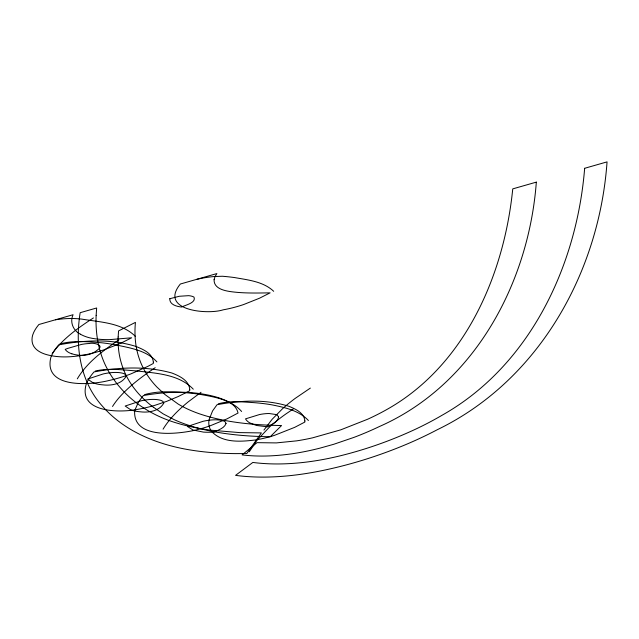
<?xml version="1.0" encoding="UTF-8"?>
<svg xmlns="http://www.w3.org/2000/svg" width="639" height="639" viewBox="0 0 639 639"><rect width="100%" height="100%" fill="white"/><g stroke="black" fill="none" stroke-linecap="round" stroke-linejoin="round"><path stroke-width="0.96" d="M118.167 336.977L118.558 330.922L135.428 322.375C134.198 335.323 135.396 348.622 140.045 360.835A447.795 180.701 -20.5 0 0 156.954 387.098L165.03 394.598L178.193 404.08A312.367 126.051 -20.5 0 0 199.847 413.96C226.11 422.778 254.034 425.031 281.567 425.542L270.185 436.764C249.186 436.437 228.131 434.824 207.571 430.422A340.419 137.377 -20.5 0 1 174.096 419.607L163.209 413.896L153.719 407.434M249.266 451.781L256.758 440.575L269.554 426.988A124.341 50.177 -20.5 0 1 285.952 413.92L293.477 408.856M77.311 378.847C87.12 362.209 103.238 350.619 118.854 339.868M263.939 430.055L272.07 419.368L282.438 408.824A129.11 52.102 -20.5 0 1 295.17 398.409L310.354 388.089M52.19 353.639C62.814 338.622 78.19 327.847 93.422 317.934M201.021 392.298L188.297 401.803A130.236 52.558 -20.5 0 0 163.081 429.176M155.197 367.705C142.529 376.219 130.092 385.381 119.86 396.787A116.498 47.014 -20.5 0 0 112.528 406.476M218.274 403.824C229.824 400.541 242.117 401.891 253.931 402.65A221.917 89.556 -20.5 0 1 271.855 404.838C284.786 407.458 299.028 410.502 308.421 420.51M144.614 394.638C157.649 390.812 171.548 391.627 184.935 392.658A238.251 96.146 -20.5 0 1 198.769 394.143C213.801 396.835 230.991 399.415 241.622 411.484M59.986 343.974C73.413 340.172 87.663 341.745 101.385 342.744A309.995 125.092 -20.5 0 1 114.748 344.653C129.39 347.872 146.403 350.108 156.898 361.906M95.251 371.051C108.75 367.808 122.88 370.037 136.546 370.916C155.988 373.264 178.904 374.134 193.29 389.199M196.852 279.299L202.1 278.205A67.99 27.437 -20.5 0 1 213.753 276.575L222.372 276.248A269.866 108.902 -20.5 0 1 234.513 277.558C247.988 279.97 263.292 281.464 273.684 291.296M55.401 319.788C64.132 318.438 73.054 318.054 81.84 319.125C99.996 322.144 121.362 322.631 135.252 336.234M71.84 353.798C80.546 356.466 90.315 356.003 97.535 349.964C105.115 344.98 93.598 342.408 89.404 343.51A31.239 12.604 -20.5 0 0 81.377 344.445L67.646 348.423L65.202 349.381L65.825 350.188A44.786 18.076 -20.5 0 0 71.84 353.798M80.426 334.213C73.309 330.834 69.515 321.992 73.086 314.723L38.899 324.508A67.159 27.102 -20.5 0 0 33.563 332.791C31.207 337.743 31.303 344.133 35.241 348.271A76.488 30.864 -20.5 0 0 50.856 355.611C61.376 357.736 72.239 357.001 82.75 355.236A65.825 26.558 -20.5 0 0 104.141 349.765L120.691 343.255L131.666 337.791L109.413 339.644A98.861 39.898 -20.5 0 1 91.593 338.215L89.244 337.719A90.139 36.375 -20.5 0 1 80.426 334.213M153.687 407.442A468.858 189.208 -20.5 0 1 118.119 336.993M96.146 315.346C95.355 333.031 98.302 351.083 106.29 366.994A558.55 225.399 -20.5 0 0 120.819 388.296C135.859 405.549 156.363 417.267 178.249 423.473A333.957 134.765 -20.5 0 0 210.966 430.215L239.897 432.619L261.375 432.915L246.798 453.554L235.815 453.618A318.941 128.711 -20.5 0 1 196.021 450.846C161.22 446.07 125.595 432.978 102.064 405.789C79.508 380.716 75.067 344.916 80.155 312.703L96.657 307.982L96.146 315.346M278.628 416.932C277.765 422.163 271.703 424.376 267.685 426.86L256.431 425.454L249.665 422.842A54.579 22.022 -20.5 0 1 245.512 418.864L259.442 414.567A29.953 12.085 -20.5 0 1 269.291 413.529L276.871 414.671L278.628 416.932M169.774 298.732C169.527 304.755 176.891 306.528 181.604 307.032C185.438 305.027 196.397 302.854 194.008 297.111A24.386 9.841 -20.5 0 0 188.609 295.665L179.247 296.272L169.774 298.732M153.352 362.153L153.304 363.463L147.801 366.411L130.867 373.911A68.061 27.469 -20.5 0 1 108.239 380.676C90.099 385.157 43.156 388.704 50.84 357.457A81.968 33.076 -20.5 0 1 58.756 344.852C83.973 340.14 110.635 338.654 135.444 346.274C142.737 349.158 152.569 353.143 153.352 362.153M189.743 389.439L189.703 390.756L178.217 396.539L166.579 401.396L154.981 405.286A68.237 27.533 -20.5 0 1 138.072 409.279C120.635 412.866 78.166 413.161 86.105 384.542A81.968 33.076 -20.5 0 1 94.021 371.938C119.637 367.074 146.571 365.939 171.891 373.016C179.343 375.908 189 380.349 189.743 389.439M304.875 420.949L304.835 422.067L294.739 427.323L274.339 435.407A59.627 24.066 -20.5 0 1 254.594 440.071C240.312 441.757 222.564 443.035 211.773 431.644A83.725 33.787 -20.5 0 1 209.113 419.583L212.579 410.901L217.044 404.711C240.759 400.326 265.856 398.968 289.124 406.38C295.633 409.064 304.188 412.938 304.875 420.949M214.089 279.698C213.69 289.044 225.543 291.017 232.644 291.887C245.064 293.389 257.613 293.037 270.097 292.854L259.562 298.189L243.675 304.531A62.103 25.065 -20.5 0 1 223.163 309.827C207.515 314.939 158.624 310.522 180.35 284.02L216.893 273.564L214.968 276.751L214.089 279.698M536.329 182.131C528.836 282.654 474.553 384.702 379.31 426.572A133.791 53.988 -20.5 0 1 353.95 437.388L333.726 444.289L319.931 448.147A131.299 52.981 -20.5 0 1 293.692 453.53C276.639 456.102 259.242 456.981 242.085 454.904L257.006 442.659L276.336 442.907L296.744 440.846A113.854 45.944 -20.5 0 0 312.751 437.795L340.787 429.831L367.593 419.256A111.617 45.042 -20.5 0 0 387.458 409.16C465.248 365.101 504.179 274.626 512.75 188.88L536.329 182.131M584.653 168.297C576.817 265.824 529.835 365.724 442.148 415.206A154.063 62.175 -20.5 0 1 415.534 429.2C391.204 440.575 365.748 449.56 339.66 455.958A152.13 61.392 -20.5 0 1 310.402 461.558C291.352 464.186 271.95 464.904 252.836 462.444L235.559 475.36C251.99 477.557 268.652 477.517 285.146 476.103A181.013 73.046 -20.5 0 0 317.887 471.47C348.023 465.575 377.513 456.438 405.829 444.568A174.998 70.617 -20.5 0 0 437.38 429.672C539.036 380.373 599.286 272.198 607.05 161.883L584.653 168.297M134.685 410.645C132.672 439.033 176.044 434.2 193.513 430.566A63.549 25.648 -20.5 0 0 210.135 425.822L226.981 418.872L238.035 413.042C236.262 404.183 226.39 400.509 218.842 397.817C194.472 390.213 168.281 391.26 143.384 395.517L138.535 401.819L134.685 410.645M126.195 376.115C122.025 384.047 111.29 385.892 103.023 384.87A51.487 20.775 -20.5 0 1 92.911 382.705L87.607 379.087L103.278 373.919A33.955 13.707 -20.5 0 1 123.686 373.535L125.324 374.438L126.195 376.115M163.768 403.073C159.598 411.005 148.863 412.85 140.596 411.828A51.487 20.775 -20.5 0 1 130.484 409.655L125.18 406.037L140.852 400.877A33.955 13.707 -20.5 0 1 161.26 400.493L162.897 401.388L163.768 403.073M226.038 423.489C224.361 428.258 218.498 429.791 214.448 432.004A60.817 24.538 -20.5 0 1 203.394 432.092L192.994 430.007L187.459 426.453L203.122 421.285A33.955 13.707 -20.5 0 1 223.53 420.909L225.168 421.804L226.038 423.489"/></g></svg>
